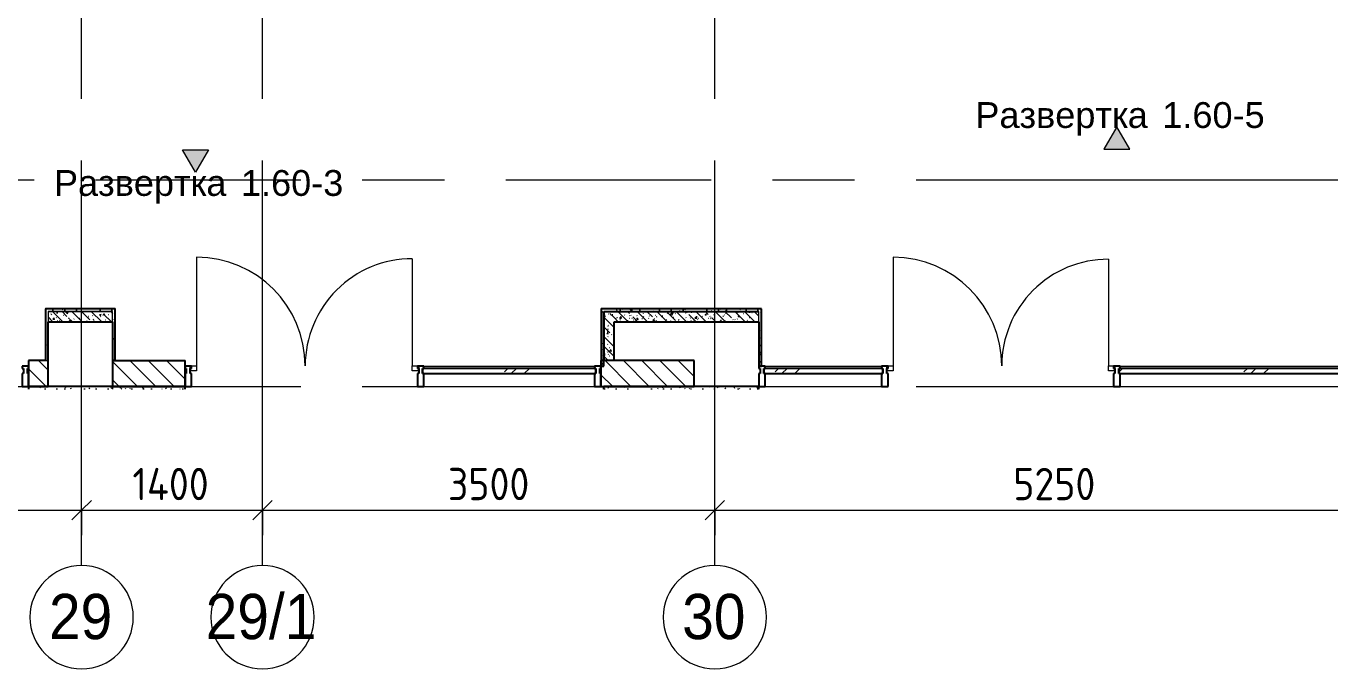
# Model space of a CAD drawing. Header units: millimetres. Extents: x 855 to 84199, y -1987 to 21700.
# Drawn here: x 15124 to 25214, y 11214 to 16189 of the extents above; entities that cross this region are included whole.
import ezdxf

# ---------------------------------------------------------------- set-up
doc = ezdxf.new("R2010")
doc.units = ezdxf.units.MM
doc.linetypes.add('Осевая', pattern=[3175, 635, -476.25, 1587.5, -476.25])
for name, color, linetype, lineweight in [('A-ANNO-DIMS', 7, 'Continuous', 9), ('A-ANNO-DIMS-100', 7, 'Continuous', 9), ('A-DOOR', 7, 'Continuous', 9), ('A-DOOR-1', 7, 'Continuous', 13), ('A-GLAZ-CURT', 7, 'Continuous', 9), ('A-GLAZ-CURT-1', 7, 'Continuous', 25), ('A-GLAZ-CWMG', 7, 'Continuous', 9), ('A-GLAZ-CWMG-1', 7, 'Continuous', 25), ('A-WALL', 7, 'Continuous', 9), ('G-ANNO-SYMB', 7, 'Continuous', 9), ('I-WALL', 7, 'Continuous', 9), ('Оси', 7, 'Continuous', 9), ('Оси-1', 7, 'Continuous', 20), ('Оси-2', 7, 'Осевая', 9)]:
    doc.layers.add(name, color=color, linetype=linetype, lineweight=lineweight)
doc.layers.add('A-WALL-2', color=7, linetype='Continuous', lineweight=25, true_color=0x3c3c3c)
doc.layers.add('A-WALL-FNSH-1', color=7, linetype='Continuous', lineweight=13, true_color=0x3c3c3c)
doc.styles.add('Arial', font='arial.ttf', dxfattribs={"width": 0.9, "height": 350})
doc.styles.add('Arial_1', font='arial.ttf', dxfattribs={"height": 200})
doc.styles.add('ISOCPEUR_1', font='isocpeur.ttf', dxfattribs={"width": 0.9, "height": 250})
doc.dimstyles.new('ISO-2_5_0_9К_БОЛЬШОЙ', dxfattribs={"dimscale": 304.8, "dimtxt": 248.995294, "dimasz": 0.492126, "dimexe": 0.393701, "dimexo": 0.984252, "dimgap": 0, "dimtad": 1, "dimdec": 0, "dimrnd": 10, "dimzin": 0, "dimdsep": 46, "dimtxsty": 'ISOCPEUR_1', "dimblk1": 'OBLIQUE', "dimblk2": 'OBLIQUE', "dimsah": 1, "dimcen": 0.09, "dimdle": 0.393701, "dimazin": 0, "dimtfac": 1, "dimtdec": 4, "dimtix": 1, "dimtmove": 0, "dimatfit": 3, "dimfxl": 1, "dimtvp": 1, "dimtolj": 1, "dimtzin": 0, "dimarcsym": 2})
pattern_1 = [(135, (-90256.06, 0), (-75.43415, -75.43415), [106.68, -17.78, 3.556, -17.78]), (135, (-90256.06, 75.39), (-75.43415, -75.43415), []), (50, (-90256.06, 0), (127.52922, -11.15758), [13.335, -146.685]), (355, (-90256.06, 0), (-24.66966, 133.74002), [10.668, -117.348]), (100.451, (-90245.43, -0.93), (102.85973, 122.58178), [11.333, -124.663]), (46.184, (-90256.06, 35.56), (189.75516, -29.43036), [20.002, -220.027]), (96.636, (-90240.24, 33.1), (166.1822, 173.1996), [17, -186.995]), (351.184, (-90256.06, 35.56), (166.18393, 173.19757), [16.002, -176.022]), (21, (-90238.28, 26.67), (106.130265, -71.58603), [13.335, -146.685]), (326, (-90238.28, 26.67), (43.26188, 128.93175), [10.668, -117.348]), (71.451, (-90229.43, 20.7), (149.39198, 57.34505), [11.333, -124.663]), (37.5, (-90256.056, 0), (2.162228, 59.188357), [3.353, -112.573, 3.353, -115.773, -117.792]), (37.5, (-90256.056, 0), (2.162228, 59.188357), [-235.052, 3.353, -114.44]), (7.5, (-90256.056, 0), (46.773857, 70.126152), [3.353, -64.567, 3.353, -109.906, -44.894]), (7.5, (-90256.056, 0), (46.773857, 70.126152), [-181.178, 3.353, -41.542]), (327.5, (-90295.705, 0), (94.913671, -4.010093), [3.353, -41.097, 3.353, -135.331, -184.023]), (327.5, (-90295.705, 0), (94.913671, -4.010093), [-183.134, 3.353, -180.67]), (317.5, (-90313.485, 0), (103.69057, 17.79882), [3.353, -54.432, 3.353, -88.748, -130.683]), (317.5, (-90313.485, 0), (103.69057, 17.79882), [-149.885, 3.353, -127.33])]
pattern_2 = [(0, (-90256.056, 0), (121.92, 30.48), [10.058, -81.382, 10.058, -81.382, -487.68]), (0, (-90256.056, 0), (121.92, 30.48), [-182.88, 10.058, -172.822, 10.058, -81.382, -213.36]), (0, (-90256.056, 0), (121.92, 30.48), [-457.2, 10.058, -50.902, 10.058, -142.342]), (120, (-90210.336, 15.24), (-87.356454, 90.345817), [10.058, -81.382, 10.058, -81.382, -487.68]), (120, (-90210.336, 15.24), (-87.356454, 90.345817), [-182.88, 10.058, -172.822, 10.058, -81.382, -213.36]), (120, (-90210.336, 15.24), (-87.356454, 90.345817), [-457.2, 10.058, -50.902, 10.058, -142.342]), (240, (-90195.096, 76.2), (-34.563546, -120.825817), [10.058, -81.382, 10.058, -81.382, -487.68]), (240, (-90195.096, 76.2), (-34.563546, -120.825817), [-182.88, 10.058, -172.822, 10.058, -81.382, -213.36]), (240, (-90195.096, 76.2), (-34.563546, -120.825817), [-457.2, 10.058, -50.902, 10.058, -142.342])]

# ---------------------------------------------------------------- blocks, each defined once
blk = doc.blocks.new('Прямоугольный импост - Импост структурный с накладкой - 160мм Темный-32310142-План разверток пом_ 1_60_ Этаж 1')
at = {"layer": 'A-GLAZ-CWMG-1'}
for p, q in [((-50, 0), (-50, 17)), ((-50, 17), (0, 17)), ((-40, 0), (-50, 0)), ((-40, -40), (-40, 0)), ((0, 0), (-10, 0)), ((-10, 0), (-10, -40)), ((0, 17), (0, 0)), ((-50, -140), (-50, -40)), ((-50, -40), (-40, -40)), ((-10, -40), (0, -40)), ((0, -40), (0, -140)), ((0, -140), (-50, -140))]:
    blk.add_line(p, q, dxfattribs=at)
blk = doc.blocks.new('Прямоугольный импост - Импост структурный с накладкой - 160мм Темный-32354018-План разверток пом_ 1_60_ Этаж 1')
at = {"layer": 'A-GLAZ-CWMG'}
for p, q in [((108459, 13557), (109779, 13557)), ((108459, 13400), (109779, 13400))]:
    blk.add_line(p, q, dxfattribs=at)
blk = doc.blocks.new('Дверь_Витражная_остекление_ - ВВ-12 остекление-32353611-План разверток пом_ 1_60_ Этаж 1')
at = {"layer": 'A-DOOR'}
for p, q in [((-834.5, -849), (-834.5, -20)), ((834.5, -860), (834.5, -20))]:
    blk.add_line(p, q, dxfattribs=at)
for centre, radius, start, end in [((-834.5, -20), 829, 270, 0), ((834.5, -20), 840, 180, 270)]:
    blk.add_arc(centre, radius, start, end, dxfattribs=at)
at = {"layer": 'A-DOOR-1'}
for p, q in [((-884.5, 20), (-834.5, 20)), ((-884.5, -20), (-884.5, 20)), ((-834.5, 20), (-834.5, -20)), ((834.5, 20), (884.5, 20)), ((834.5, -20), (834.5, 20)), ((884.5, 20), (884.5, -20)), ((-834.5, -20), (-884.5, -20)), ((884.5, -20), (834.5, -20))]:
    blk.add_line(p, q, dxfattribs=at)
blk = doc.blocks.new('Прямоугольный импост - Импост структурный с накладкой - 160мм Темный-30755591-План разверток пом_ 1_60_ Этаж 1')
at = {"layer": 'A-GLAZ-CWMG-1'}
for p, q in [((-25, 0), (-25, 17)), ((-25, 17), (25, 17)), ((-15, 0), (-25, 0)), ((-15, -40), (-15, 0)), ((25, 0), (15, 0)), ((15, 0), (15, -40)), ((25, 17), (25, 0)), ((-25, -140), (-25, -40)), ((-25, -40), (-15, -40)), ((15, -40), (25, -40)), ((25, -40), (25, -140)), ((25, -140), (-25, -140))]:
    blk.add_line(p, q, dxfattribs=at)
blk = doc.blocks.new('Системная панель - Стекло - 40мм-32353599-План разверток пом_ 1_60_ Этаж 1')
at = {"layer": 'A-GLAZ-CURT'}
h = blk.add_hatch(dxfattribs=at)
h.set_pattern_fill('FP_14', color=256, style=0, pattern_type=2)
h.set_pattern_definition([(225, (109219, 13440), (282.8427, -282.8427), [200, -600]), (225, (109419, 13540), (282.8427, -282.8427), [600, -200]), (225, (109019, 13640), (282.8427, -282.8427), [200, -600])])
h.paths.add_polyline_path([(-670, 40), (-670, 0), (670, 0), (670, 40), (-186, 40)])
at = {"layer": 'A-GLAZ-CURT-1'}
for p, q in [((670, 40), (-670, 40)), ((-670, 40), (-670, 0)), ((-670, 0), (670, 0)), ((670, 0), (670, 40))]:
    blk.add_line(p, q, dxfattribs=at)
blk = doc.blocks.new('Прямоугольный импост - Импост структурный с накладкой - 160мм Темный-30756008-План разверток пом_ 1_60_ Этаж 1')
at = {"layer": 'A-GLAZ-CWMG-1'}
for p, q in [((-50, 0), (-50, 17)), ((-50, 17), (0, 17)), ((-40, 0), (-50, 0)), ((-40, -40), (-40, 0)), ((0, 0), (-10, 0)), ((-10, 0), (-10, -40)), ((0, 17), (0, 0)), ((-50, -140), (-50, -40)), ((-50, -40), (-40, -40)), ((-10, -40), (0, -40)), ((0, -40), (0, -140)), ((0, -140), (-50, -140))]:
    blk.add_line(p, q, dxfattribs=at)
blk = doc.blocks.new('Системная панель - Стекло - 40мм-32354598-План разверток пом_ 1_60_ Этаж 1')
at = {"layer": 'A-GLAZ-CURT'}
h = blk.add_hatch(dxfattribs=at)
h.set_pattern_fill('FP_15', color=256, style=0, pattern_type=2)
h.set_pattern_definition([(225, (114810.45, 13440), (282.8427, -282.8427), [200, -600]), (225, (115010.45, 13540), (282.8427, -282.8427), [600, -200]), (225, (114610.45, 13640), (282.8427, -282.8427), [200, -600])])
h.paths.add_polyline_path([(-875, 40), (-875, 0), (875, 0), (875, 40)])
at = {"layer": 'A-GLAZ-CURT-1'}
for p, q in [((875, 40), (-875, 40)), ((-875, 40), (-875, 0)), ((-875, 0), (875, 0)), ((875, 0), (875, 40))]:
    blk.add_line(p, q, dxfattribs=at)
blk = doc.blocks.new('Прямоугольный импост - Импост структурный с накладкой - 160мм Темный-32355000-План разверток пом_ 1_60_ Этаж 1')
at = {"layer": 'A-GLAZ-CWMG'}
for p, q in [((113845, 13557), (115550, 13557)), ((113845, 13400), (115550, 13400))]:
    blk.add_line(p, q, dxfattribs=at)
blk = doc.blocks.new('Системная панель - Стекло - 40мм-32354452-План разверток пом_ 1_60_ Этаж 1')
at = {"layer": 'A-GLAZ-CURT'}
h = blk.add_hatch(dxfattribs=at)
h.set_pattern_fill('FP_18', color=256, style=0, pattern_type=2)
h.set_pattern_definition([(225, (111650.22, 13440), (282.8427, -282.8427), [200, -600]), (225, (111850.22, 13540), (282.8427, -282.8427), [600, -200]), (225, (111450.22, 13640), (282.8427, -282.8427), [200, -600])])
h.paths.add_polyline_path([(-460, 40), (-460, 0), (460, 0), (460, 40), (64, 40)])
at = {"layer": 'A-GLAZ-CURT-1'}
for p, q in [((460, 40), (-460, 40)), ((-460, 40), (-460, 0)), ((-460, 0), (460, 0)), ((460, 0), (460, 40))]:
    blk.add_line(p, q, dxfattribs=at)
blk = doc.blocks.new('Прямоугольный импост - Импост структурный с накладкой - 160мм Темный-32355003-План разверток пом_ 1_60_ Этаж 1')
at = {"layer": 'A-GLAZ-CWMG'}
for p, q in [((111100, 13557), (112000, 13557)), ((111100, 13400), (112000, 13400))]:
    blk.add_line(p, q, dxfattribs=at)
blk = doc.blocks.new('Прямоугольный импост - Импост структурный с накладкой - 160мм Темный-30755595-План разверток пом_ 1_60_ Этаж 1')
at = {"layer": 'A-GLAZ-CWMG-1'}
for p, q in [((0, 17), (-50, 17)), ((-50, 17), (-50, 0)), ((-50, 0), (-40, 0)), ((-40, 0), (-40, -40)), ((-10, -40), (-10, 0)), ((-10, 0), (0, 0)), ((0, 0), (0, 17)), ((-40, -40), (-50, -40)), ((-50, -40), (-50, -140)), ((0, -40), (-10, -40)), ((0, -140), (0, -40)), ((-50, -140), (0, -140))]:
    blk.add_line(p, q, dxfattribs=at)
blk = doc.blocks.new('Прямоугольный импост - Импост структурный с накладкой - 160мм Темный-32348142-План разверток пом_ 1_60_ Этаж 1')
at = {"layer": 'A-GLAZ-CWMG-1'}
for p, q in [((0, 17), (-50, 17)), ((-50, 17), (-50, 0)), ((-50, 0), (-40, 0)), ((-40, 0), (-40, -40)), ((-10, -40), (-10, 0)), ((-10, 0), (0, 0)), ((0, 0), (0, 17)), ((-40, -40), (-50, -40)), ((-50, -40), (-50, -140)), ((0, -40), (-10, -40)), ((0, -140), (0, -40)), ((-50, -140), (0, -140))]:
    blk.add_line(p, q, dxfattribs=at)
blk = doc.blocks.new('Дверь_Витражная_остекление_ - ВВ-13 остекление-32355241-План разверток пом_ 1_60_ Этаж 1')
at = {"layer": 'A-DOOR'}
for p, q in [((-832.5, -845), (-832.5, -20)), ((832.5, -860), (832.5, -20))]:
    blk.add_line(p, q, dxfattribs=at)
for centre, radius, start, end in [((-832.5, -20), 825, 270, 0), ((832.5, -20), 840, 180, 270)]:
    blk.add_arc(centre, radius, start, end, dxfattribs=at)
at = {"layer": 'A-DOOR-1'}
for p, q in [((-882.5, 20), (-832.5, 20)), ((-882.5, -20), (-882.5, 20)), ((-832.5, 20), (-832.5, -20)), ((832.5, 20), (882.5, 20)), ((832.5, -20), (832.5, 20)), ((882.5, 20), (882.5, -20)), ((-832.5, -20), (-882.5, -20)), ((882.5, -20), (832.5, -20))]:
    blk.add_line(p, q, dxfattribs=at)
blk = doc.blocks.new('Ось сетки - D8-29747960-План разверток пом_ 1_60_ Этаж 1')
at = {"layer": 'Оси-1'}
for start, end in [(360, 180), (180, 360)]:
    blk.add_arc((0, 0), 4, start, end, dxfattribs=at)
blk = doc.blocks.new('DIMBLOCK1-План разверток пом_ 1_60_ Этаж 1')
at = {"layer": 'A-ANNO-DIMS-100'}
for p, q in [((10454, 12250), (10454, 12563)), ((15554, 12250), (15554, 12563)), ((10454, 12443), (15554, 12443)), ((10454, 12443), (10454, 12250)), ((15554, 12443), (15554, 12250))]:
    blk.add_line(p, q, dxfattribs=at)
at = {"layer": 'A-ANNO-DIMS-100', "lineweight": 20}
for p, q in [((10454, 12443), (10529, 12518)), ((15554, 12443), (15629, 12518)), ((10454, 12443), (10379, 12368)), ((15554, 12443), (15479, 12368))]:
    blk.add_line(p, q, dxfattribs=at)
at = {"layer": 'A-ANNO-DIMS-100', "color": 0, "insert": (12709, 12770), "char_height": 250, "width": 706.76, "attachment_point": 1, "line_spacing_factor": 1.149209, "style": 'ISOCPEUR_1'}
blk.add_mtext('5100', dxfattribs=at)
blk = doc.blocks.new('_Oblique')
at = {"color": 0, "linetype": 'ByBlock', "lineweight": -2}
blk.add_line((-0.5, -0.5), (0.5, 0.5), dxfattribs=at)
blk = doc.blocks.new('DIMBLOCK2-План разверток пом_ 1_60_ Этаж 1')
at = {"layer": 'A-ANNO-DIMS-100'}
for p, q in [((15554, 12250), (15554, 12563)), ((16954, 12250), (16954, 12563)), ((15554, 12443), (16954, 12443)), ((15554, 12443), (15554, 12250)), ((16954, 12443), (16954, 12250))]:
    blk.add_line(p, q, dxfattribs=at)
at = {"layer": 'A-ANNO-DIMS-100', "lineweight": 20}
for p, q in [((15554, 12443), (15629, 12518)), ((16954, 12443), (17029, 12518)), ((15554, 12443), (15479, 12368)), ((16954, 12443), (16879, 12368))]:
    blk.add_line(p, q, dxfattribs=at)
at = {"layer": 'A-ANNO-DIMS-100', "color": 0, "insert": (15947, 12770), "char_height": 250, "width": 735.49, "attachment_point": 1, "line_spacing_factor": 1.149209, "style": 'ISOCPEUR_1'}
blk.add_mtext('1400', dxfattribs=at)
blk = doc.blocks.new('DIMBLOCK3-План разверток пом_ 1_60_ Этаж 1')
at = {"layer": 'A-ANNO-DIMS-100'}
for p, q in [((16954, 12250), (16954, 12563)), ((20454, 12250), (20454, 12563)), ((16954, 12443), (20454, 12443)), ((16954, 12443), (16954, 12250)), ((20454, 12443), (20454, 12250))]:
    blk.add_line(p, q, dxfattribs=at)
at = {"layer": 'A-ANNO-DIMS-100', "lineweight": 20}
for p, q in [((16954, 12443), (17029, 12518)), ((20454, 12443), (20529, 12518)), ((16954, 12443), (16879, 12368)), ((20454, 12443), (20379, 12368))]:
    blk.add_line(p, q, dxfattribs=at)
at = {"layer": 'A-ANNO-DIMS-100', "color": 0, "insert": (18388, 12770), "char_height": 250, "width": 758.48, "attachment_point": 1, "line_spacing_factor": 1.149209, "style": 'ISOCPEUR_1'}
blk.add_mtext('3500', dxfattribs=at)
blk = doc.blocks.new('DIMBLOCK4-План разверток пом_ 1_60_ Этаж 1')
at = {"layer": 'A-ANNO-DIMS-100'}
for p, q in [((20454, 12250), (20454, 12563)), ((25704, 12250), (25704, 12563)), ((20454, 12443), (25704, 12443)), ((20454, 12443), (20454, 12250)), ((25704, 12443), (25704, 12250))]:
    blk.add_line(p, q, dxfattribs=at)
at = {"layer": 'A-ANNO-DIMS-100', "lineweight": 20}
for p, q in [((20454, 12443), (20529, 12518)), ((25704, 12443), (25779, 12518)), ((20454, 12443), (20379, 12368)), ((25704, 12443), (25629, 12368))]:
    blk.add_line(p, q, dxfattribs=at)
at = {"layer": 'A-ANNO-DIMS-100', "color": 0, "insert": (22763, 12770), "char_height": 250, "width": 758.48, "attachment_point": 1, "line_spacing_factor": 1.149209, "style": 'ISOCPEUR_1'}
blk.add_mtext('5250', dxfattribs=at)
blk = doc.blocks.new('Фасад - Марка фасада_Указатель-25386507-План разверток пом_ 1_60_ Этаж 1')
at = {"layer": 'G-ANNO-SYMB'}
blk.add_hatch(color=256, dxfattribs=at).paths.add_polyline_path([(-1, 0), (0, 1.73), (1, 0), (0, 0)])
for p, q in [((0, 1.73), (-1, 0)), ((1, 0), (0, 1.73)), ((-1, 0), (0, 0)), ((0, 0), (1, 0))]:
    blk.add_line(p, q, dxfattribs=at)

msp = doc.modelspace()

# ---------------------------------------------------------------- hatches: boundary and pattern name
at = {"layer": 'I-WALL'}
h = msp.add_hatch(dxfattribs=at)
h.set_pattern_fill('FP_19', color=256, style=0, pattern_type=2)
h.set_pattern_definition(pattern_2)
h.paths.add_polyline_path([(15793.9, 13980), (15793.9, 14000), (15273.9, 14000), (15273.9, 13980), (15777.2, 13980)])
h = msp.add_hatch(dxfattribs=at)
h.set_pattern_fill('FP_19', color=256, style=0, pattern_type=2)
h.set_pattern_definition(pattern_2)
h.paths.add_polyline_path([(15293.9, 13600), (15293.9, 13980), (15273.9, 13980), (15273.9, 13600)])
h = msp.add_hatch(dxfattribs=at)
h.set_pattern_fill('FP_16', color=256, style=0, pattern_type=2)
h.set_pattern_definition(pattern_1)
h.paths.add_polyline_path([(15793.9, 13900), (15793.9, 13980), (15293.9, 13980), (15293.9, 13900), (15777.2, 13900)])
h = msp.add_hatch(dxfattribs=at)
h.set_pattern_fill('FP_19', color=256, style=0, pattern_type=2)
h.set_pattern_definition(pattern_2)
h.paths.add_polyline_path([(15793.9, 13600), (15813.9, 13600), (15813.9, 14000), (15793.9, 14000), (15793.9, 13900)])
h = msp.add_hatch(dxfattribs=at)
h.set_pattern_fill('FP_19', color=256, style=0, pattern_type=2)
h.set_pattern_definition(pattern_2)
h.paths.add_polyline_path([(19593.9, 13557), (19593.9, 14000), (19573.9, 14000), (19573.9, 13557)])
h = msp.add_hatch(dxfattribs=at)
h.set_pattern_fill('FP_19', color=256, style=0, pattern_type=2)
h.set_pattern_definition(pattern_2)
h.paths.add_polyline_path([(20793.9, 13980), (20813.9, 13980), (20813.9, 14000), (19593.9, 14000), (19593.9, 13980), (20140, 13980)])
h = msp.add_hatch(dxfattribs=at)
h.set_pattern_fill('FP_16', color=256, style=0, pattern_type=2)
h.set_pattern_definition(pattern_1)
h.paths.add_polyline_path([(19673.9, 13600), (19673.9, 13980), (19593.9, 13980), (19593.9, 13600)])
h = msp.add_hatch(dxfattribs=at)
h.set_pattern_fill('FP_16', color=256, style=0, pattern_type=2)
h.set_pattern_definition(pattern_1)
h.paths.add_polyline_path([(20793.9, 13900), (20793.9, 13980), (19673.9, 13980), (19673.9, 13900), (20140, 13900)])
h = msp.add_hatch(dxfattribs=at)
h.set_pattern_fill('FP_19', color=256, style=0, pattern_type=2)
h.set_pattern_definition(pattern_2)
h.paths.add_polyline_path([(20813.9, 13557), (20813.9, 13980), (20793.9, 13980), (20793.9, 13557)])
h = msp.add_hatch(dxfattribs=at)
h.set_pattern_fill('FP_3', color=256, style=0, pattern_type=2)
h.set_pattern_definition([(135, (-90256.06, 0), (-70.71068, -70.71068), [])])
h.paths.add_polyline_path([(20293.9, 13400), (20293.9, 13600), (19572.9, 13600), (19572.9, 13400), (20140, 13400)])
h.paths.add_polyline_path([(15793.9, 13400), (16353.9, 13400), (16353.9, 13600), (15793.9, 13600)])
h.paths.add_polyline_path([(15143.9, 13400), (15293.9, 13400), (15293.9, 13600), (15143.9, 13600)])
h.paths.add_polyline_path([(10941.9, 13400), (11141.9, 13400), (11141.9, 13600), (10941.9, 13600)])
h = msp.add_hatch(dxfattribs=at)
h.set_pattern_fill('FP_19', color=256, style=0, pattern_type=2)
h.set_pattern_definition(pattern_2)
h.paths.add_polyline_path([(16353.9, 13380), (16353.9, 13400), (15143.9, 13400), (15143.9, 13380), (15777.2, 13380)])
h = msp.add_hatch(dxfattribs=at)
h.set_pattern_fill('FP_19', color=256, style=0, pattern_type=2)
h.set_pattern_definition(pattern_2)
h.paths.add_polyline_path([(20793.9, 13380), (20794.9, 13380), (20793.9, 13400), (19592.9, 13400), (19593.9, 13380), (20140, 13380)])

# ---------------------------------------------------------------- linework, layer by layer
at = {"layer": 'A-WALL'}
for p, q in [((15293.9, 13980), (15793.9, 13980)), ((15793.9, 13980), (15293.9, 13980)), ((15293.9, 13980), (15293.9, 13900)), ((15793.9, 13900), (15793.9, 13980)), ((20793.9, 13900), (20793.9, 13980)), ((15273.9, 13600), (15293.9, 13600))]:
    msp.add_line(p, q, dxfattribs=at)
at = {"layer": 'A-WALL-2'}
for p, q in [((15813.9, 14000), (15273.9, 14000)), ((15273.9, 14000), (15273.9, 13600)), ((15813.9, 13600), (15813.9, 14000)), ((19573.9, 14000), (19573.9, 13557)), ((20813.9, 14000), (19573.9, 14000)), ((19593.9, 13980), (19593.9, 13600)), ((19593.9, 13557), (19593.9, 13980)), ((19593.9, 13980), (20793.9, 13980)), ((20813.9, 13557), (20813.9, 14000)), ((15293.9, 13400), (15293.9, 13900)), ((15293.9, 13900), (15793.9, 13900)), ((15793.9, 13900), (15793.9, 13400)), ((19673.9, 13600), (19673.9, 13900)), ((19673.9, 13900), (20793.9, 13900)), ((20793.9, 13900), (20793.9, 13557)), ((15273.9, 13600), (15143.9, 13600)), ((15143.9, 13600), (15143.9, 13400)), ((15793.9, 13600), (16353.9, 13600)), ((16353.9, 13400), (16353.9, 13600)), ((20293.9, 13600), (19572.9, 13600)), ((19572.9, 13600), (19572.9, 13400)), ((19573.9, 13557), (19593.9, 13557)), ((20293.9, 13400), (20293.9, 13600)), ((20793.9, 13557), (20813.9, 13557)), ((15143.9, 13400), (15293.9, 13400)), ((16353.9, 13400), (15143.9, 13400)), ((15143.9, 13400), (15143.9, 13380)), ((15793.9, 13400), (16353.9, 13400)), ((16353.9, 13380), (16353.9, 13400)), ((19572.9, 13400), (20293.9, 13400)), ((19592.9, 13400), (19592.9, 13380)), ((20793.9, 13400), (19593.9, 13400)), ((20793.9, 13390), (20793.9, 13400)), ((20794.9, 13390), (20793.9, 13390)), ((20794.9, 13380), (20794.9, 13390))]:
    msp.add_line(p, q, dxfattribs=at)
at = {"layer": 'A-WALL-FNSH-1'}
for p, q in [((15272.9, 14001), (15272.9, 13601)), ((15814.9, 14001), (15272.9, 14001)), ((15814.9, 13601), (15814.9, 14001)), ((19572.9, 14001), (19572.9, 13600)), ((20814.9, 14001), (19572.9, 14001)), ((20814.9, 13557), (20814.9, 14001)), ((15272.9, 13601), (15143.9, 13601)), ((15143.9, 13601), (15143.9, 13600)), ((15272.9, 13600.5), (15273.9, 13600.5)), ((15272.9, 13600), (15272.9, 13600.5)), ((16353.9, 13601), (15814.9, 13601)), ((16353.9, 13600), (16353.9, 13601)), ((20813.9, 13557), (20814.9, 13557)), ((15793.9, 13400), (15793.9, 13380)), ((15794.9, 13380), (15794.9, 13400))]:
    msp.add_line(p, q, dxfattribs=at)
at = {"layer": 'Оси'}
for p, q in [((23203.9, 15000), (25703.9, 15000)), ((15553.9, 12014), (15553.9, 14514)), ((16953.9, 12014), (16953.9, 14514)), ((20453.9, 12014), (20453.9, 14514)), ((23203.9, 13400), (25703.9, 13400))]:
    msp.add_line(p, q, dxfattribs=at)
at = {"layer": 'Оси-2'}
for p, q in [((15553.9, 14514), (15553.9, 18900)), ((16953.9, 14514), (16953.9, 18900)), ((20453.9, 14514), (20453.9, 18900)), ((11375.9, 15000), (23203.9, 15000)), ((11375.9, 13400), (23203.9, 13400))]:
    msp.add_line(p, q, dxfattribs=at)

# ---------------------------------------------------------------- block references
at = {"layer": 'A-DOOR', "rotation": 180}
for name, p in [('Дверь_Витражная_остекление_ - ВВ-12 остекление-32353611-План разверток пом_ 1_60_ Этаж 1', (17278.4, 13540)), ('Дверь_Витражная_остекление_ - ВВ-13 остекление-32355241-План разверток пом_ 1_60_ Этаж 1', (22666.9, 13540))]:
    msp.add_blockref(name, p, dxfattribs=at)
at = {"layer": 'A-GLAZ-CURT', "rotation": 180}
for name, p in [('Системная панель - Стекло - 40мм-32353599-План разверток пом_ 1_60_ Этаж 1', (18862.9, 13540)), ('Системная панель - Стекло - 40мм-32354452-План разверток пом_ 1_60_ Этаж 1', (21294.2, 13540)), ('Системная панель - Стекло - 40мм-32354598-План разверток пом_ 1_60_ Этаж 1', (24454.4, 13540))]:
    msp.add_blockref(name, p, dxfattribs=at)
at = {"layer": 'A-GLAZ-CWMG'}
for name, p in [('Прямоугольный импост - Импост структурный с накладкой - 160мм Темный-32348142-План разверток пом_ 1_60_ Этаж 1', (15143.9, 13540)), ('Прямоугольный импост - Импост структурный с накладкой - 160мм Темный-32354018-План разверток пом_ 1_60_ Этаж 1', (-90256.1, 0)), ('Прямоугольный импост - Импост структурный с накладкой - 160мм Темный-30755595-План разверток пом_ 1_60_ Этаж 1', (19572.9, 13540)), ('Прямоугольный импост - Импост структурный с накладкой - 160мм Темный-32355003-План разверток пом_ 1_60_ Этаж 1', (-90256.1, 0)), ('Прямоугольный импост - Импост структурный с накладкой - 160мм Темный-32355000-План разверток пом_ 1_60_ Этаж 1', (-90256.1, 0))]:
    msp.add_blockref(name, p, dxfattribs=at)
at = {"layer": 'A-GLAZ-CWMG', "extrusion": (0, 0, -1)}
for name, p in [('Прямоугольный импост - Импост структурный с накладкой - 160мм Темный-32310142-План разверток пом_ 1_60_ Этаж 1', (-16353.9, 13540)), ('Прямоугольный импост - Импост структурный с накладкой - 160мм Темный-30755591-План разверток пом_ 1_60_ Этаж 1', (-18177.9, 13540)), ('Прямоугольный импост - Импост структурный с накладкой - 160мм Темный-30756008-План разверток пом_ 1_60_ Этаж 1', (-20793.9, 13540)), ('Прямоугольный импост - Импост структурный с накладкой - 160мм Темный-30755591-План разверток пом_ 1_60_ Этаж 1', (-21769.4, 13540)), ('Прямоугольный импост - Импост структурный с накладкой - 160мм Темный-30755591-План разверток пом_ 1_60_ Этаж 1', (-23564.4, 13540))]:
    msp.add_blockref(name, p, dxfattribs=at)
at = {"layer": 'G-ANNO-SYMB', "xscale": 99.99999999999993, "yscale": 99.99999999999993, "zscale": 99.99999999999993}
msp.add_blockref('Фасад - Марка фасада_Указатель-25386507-План разверток пом_ 1_60_ Этаж 1', (23564.8, 15236.9), dxfattribs=at)
at = {"layer": 'G-ANNO-SYMB', "extrusion": (0, 0, -1), "xscale": 99.99999999999993, "yscale": 99.99999999999993, "zscale": 99.99999999999993, "rotation": 180}
msp.add_blockref('Фасад - Марка фасада_Указатель-25386507-План разверток пом_ 1_60_ Этаж 1', (-16434.5, 15230.8), dxfattribs=at)
at = {"layer": 'Оси-1', "xscale": 99.99999999999993, "yscale": 99.99999999999993, "zscale": 99.99999999999993}
for p in [(15553.9, 11614), (16953.9, 11614), (20453.9, 11614)]:
    msp.add_blockref('Ось сетки - D8-29747960-План разверток пом_ 1_60_ Этаж 1', p, dxfattribs=at)

# ---------------------------------------------------------------- texts
at = {"layer": 'G-ANNO-SYMB', "char_height": 200, "attachment_point": 1, "style": 'Arial_1'}
for s, insert, width in [('Развертка', (22470, 15600.7), 1659.493), (' 1.60-5', (23839.3, 15600.7), 1074.261), ('Развертка', (15339.7, 15075), 1659.493), (' 1.60-3', (16709, 15075), 1074.261)]:
    msp.add_mtext(s, dxfattribs=dict(at, insert=insert, width=width))
at = {"layer": 'Оси', "char_height": 350, "attachment_point": 1, "style": 'Arial'}
for s, insert, width in [('29/1', (16513.7, 11794.6), 1060.633), ('29', (15301.3, 11794.6), 606.076), ('30', (20201.3, 11794.6), 606.076)]:
    msp.add_mtext(s, dxfattribs=dict(at, insert=insert, width=width))

# ---------------------------------------------------------------- dimensions: what is measured, and where the dimension line sits
at = {"layer": 'A-ANNO-DIMS'}
for base, p1, p2, override, picture, middle in [((15553.9, 12443.5), (10453.9, 12549.5), (15553.9, 12549.5), {"dimpost": '<>', "dimfxl": 5100}, 'DIMBLOCK1-План разверток пом_ 1_60_ Этаж 1', (13003.9, 12568.5)), ((16953.9, 12443.5), (15553.9, 12549.5), (16953.9, 12549.5), {"dimpost": '<>', "dimfxl": 1400}, 'DIMBLOCK2-План разверток пом_ 1_60_ Этаж 1', (16253.9, 12568.5)), ((20453.9, 12443.5), (16953.9, 12549.5), (20453.9, 12549.5), {"dimpost": '<>', "dimfxl": 3500}, 'DIMBLOCK3-План разверток пом_ 1_60_ Этаж 1', (18703.9, 12568.5)), ((25703.9, 12443.5), (20453.9, 12549.5), (25703.9, 12549.5), {"dimpost": '<>', "dimfxl": 5250}, 'DIMBLOCK4-План разверток пом_ 1_60_ Этаж 1', (23078.9, 12568.5))]:
    dim = msp.add_linear_dim(base=base, p1=p1, p2=p2, dimstyle='ISO-2_5_0_9К_БОЛЬШОЙ', override=override, dxfattribs=at)
    dim.commit()
    dim.dimension.update_dxf_attribs({"geometry": picture, "text_midpoint": middle})

doc.saveas('drawing.dxf')
